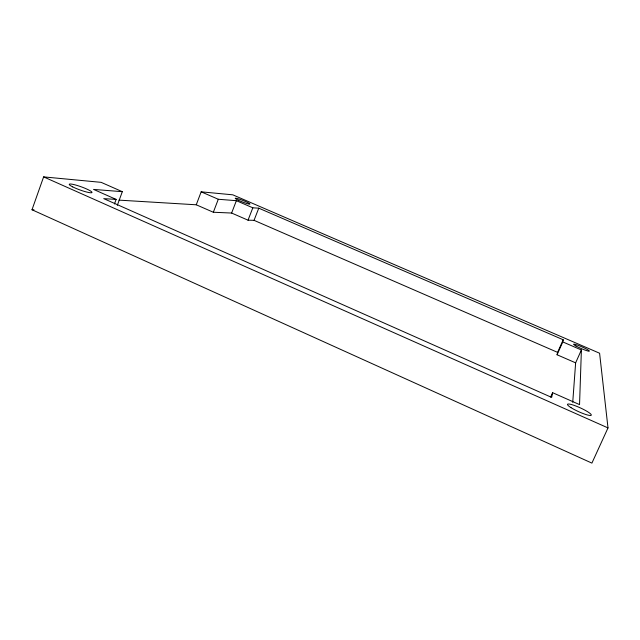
<?xml version="1.0" encoding="UTF-8"?>
<svg xmlns="http://www.w3.org/2000/svg" width="640" height="640" viewBox="0 0 640 640"><rect width="100%" height="100%" fill="white"/><g stroke="black" fill="none" stroke-linecap="round" stroke-linejoin="round"><path stroke-width="0.96" d="M118.984 200.128L196.256 204.792L201.16 191.824L218.288 199.264L236.376 200.688L252.824 207.808L258.768 208.176L563.208 339.768L562.776 341.92L581.392 349.976L579.544 404.608L552.616 392.688L550.664 397.072M572.728 402.352L575.632 362.848L581.392 349.976M552.616 392.688L551.672 397.408L103.752 198.64L116.128 199.4L114.44 203.992M575.632 362.848L557.072 354.768L557.608 352.376L563.208 339.768M201.16 191.824L232.784 194.824L599.592 353.224L608 427.912L591.904 463.112L32 209.752L43.624 176.888L101.144 182.344L122.32 191.68L117.312 205.344M196.256 204.792L213.336 212.248L218.288 199.264M213.336 212.248L231.624 213.04L236.376 200.688M231.624 213.04L248.032 220.184L252.824 207.808M248.032 220.184L254.048 220.328L258.768 208.176M557.072 354.768L562.776 341.92M32 209.752L33.992 209.824M122.32 191.68L93.56 189.408L116.128 199.4M254.048 220.328L557.608 352.376M43.624 176.888L608 427.912M575.944 345.984A8.56 0.904 23.6 0 0 589.072 351.208A8.56 0.904 23.6 0 0 579.424 345.832A8.56 0.904 23.6 0 0 575.944 345.984M238.312 200.232A7.936 0.808 21.4 0 0 249.944 204.12A7.936 0.808 21.4 0 0 239.496 199.2A7.936 0.808 21.4 0 0 238.312 200.232M571 407.648A13.08 2.08 24.5 0 0 590.936 415.424A13.08 2.08 24.5 0 0 576.248 406.152A13.08 2.08 24.5 0 0 571 407.648M72.672 186.872A12.072 1.688 19.8 0 0 91.632 192.72A12.072 1.688 19.8 0 0 77.536 185.576A12.072 1.688 19.8 0 0 72.672 186.872"/></g></svg>
